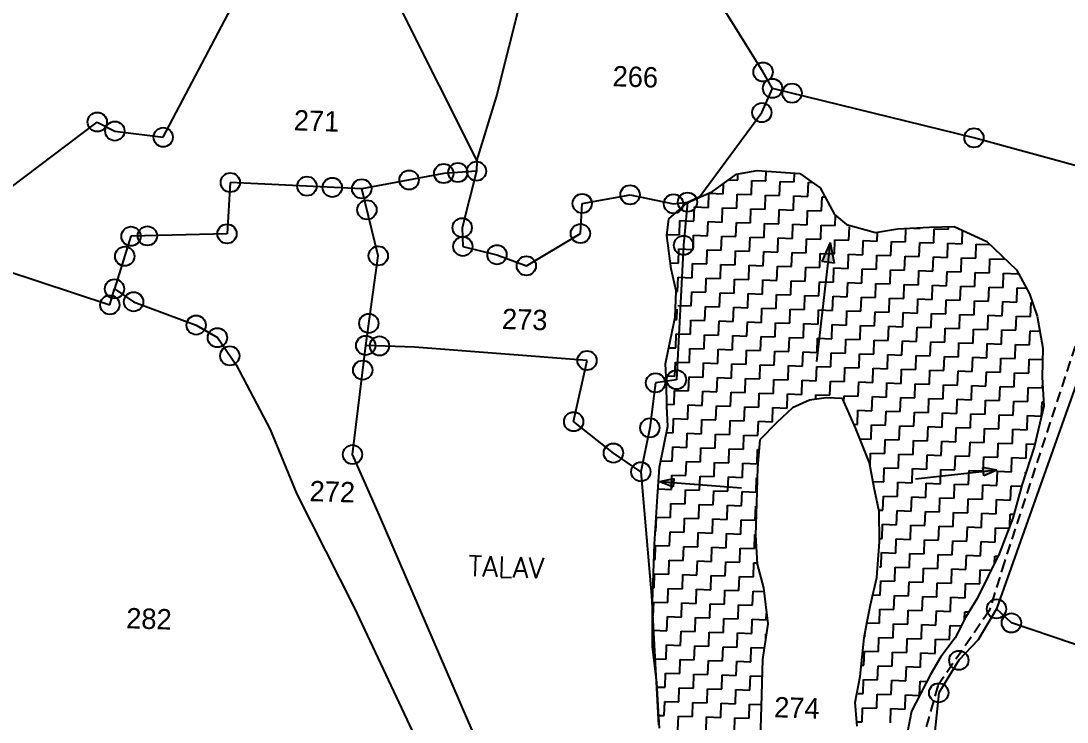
# Model space of a CAD drawing. Header units: metres. Extents: x 289133 to 292218, y 2093453 to 2100632.
# Drawn here: x 290855.1 to 291344.7, y 2095835.6 to 2096163.6 of the extents above; entities that cross this region are included whole.
import ezdxf
from ezdxf.enums import TextEntityAlignment as Align

# ---------------------------------------------------------------- set-up
doc = ezdxf.new("R2010")
doc.units = ezdxf.units.M
doc.header["$MEASUREMENT"] = 0
doc.linetypes.add('DASHED', pattern=[0.75, 0.5, -0.25])
for name, color, linetype in [('LINE_FOOTPATH', 1, 'DASHED'), ('POLY_HATCH', 12, 'Continuous'), ('POLY_PARCEL', 6, 'Continuous'), ('POLY_WATER', 4, 'Continuous'), ('TEXT_MAPIN', 7, 'Continuous'), ('TEXT_PARCEL', 7, 'Continuous')]:
    doc.layers.add(name, color=color, linetype=linetype)
doc.styles.get("Standard").update_dxf_attribs({"font": 'simplex.shx'})
doc.styles.add('TEXT_MAP', font='', dxfattribs={"height": 1.8})
doc.styles.get('TEXT_MAP').set_extended_font_data('Kruti Dev 050')

msp = doc.modelspace()

# ---------------------------------------------------------------- hatches: boundary and pattern name
h = msp.add_hatch(color=256)
h.paths.add_polyline_path([(291232.83, 2096050.68), (291235.65, 2096050.35), (291233.89, 2096059.92)])
h.paths.add_polyline_path([(291233.89, 2096059.92), (291230, 2096051), (291232.83, 2096050.68)])
h = msp.add_hatch(color=256)
h.paths.add_polyline_path([(291305.51, 2095952.82), (291305.73, 2095950.88), (291311.83, 2095953.53)])
h.paths.add_polyline_path([(291311.83, 2095953.53), (291305.29, 2095954.75), (291305.51, 2095952.82)])
h = msp.add_hatch(color=256)
h.paths.add_polyline_path([(291160.45, 2095947.61), (291160.6, 2095949.55), (291154.11, 2095948.09)])
h.paths.add_polyline_path([(291154.11, 2095948.09), (291160.31, 2095945.67), (291160.45, 2095947.61)])

# ---------------------------------------------------------------- linework, layer by layer
for points in [[(291233.89, 2096059.92), (291227.49, 2096004.24)], [(291233.89, 2096059.92), (291230, 2096051)], [(291233.89, 2096059.92), (291235.65, 2096050.35)], [(291235.65, 2096050.35), (291230, 2096051)], [(291311.83, 2095953.53), (291273.73, 2095949.25)], [(291311.83, 2095953.53), (291305.29, 2095954.75)], [(291305.73, 2095950.88), (291305.29, 2095954.75)], [(291311.83, 2095953.53), (291305.73, 2095950.88)], [(291154.11, 2095948.09), (291160.6, 2095949.55)], [(291154.11, 2095948.09), (291192.34, 2095945.19)], [(291154.11, 2095948.09), (291160.31, 2095945.67)], [(291160.6, 2095949.55), (291160.31, 2095945.67)]]:
    msp.add_lwpolyline(points)
for centre in [(291202.42, 2096139.71), (291206.87, 2096132.06), (291216, 2096129.82), (291201.87, 2096120.73), (290890.86, 2096116.32), (290899.07, 2096112.09), (290921.73, 2096109.19), (291301.13, 2096108.91), (291052.99, 2096092.21), (291059.62, 2096092.69), (291068.33, 2096093.32), (290953.13, 2096088), (290988.98, 2096086.3), (291000.85, 2096085.73), (291014.63, 2096085.08), (291036.78, 2096089.2), (291140.18, 2096082.27), (291017.06, 2096075.24), (291117.8, 2096078.21), (291160.51, 2096078.06), (291167.09, 2096078.84), (291061.62, 2096066.87), (290906.65, 2096062.86), (290914.31, 2096063.05), (290951.58, 2096064.02), (291116.96, 2096064.14), (291061.94, 2096058.12), (291165.26, 2096058.64), (290903.71, 2096053.5), (291022.37, 2096053.72), (291077.91, 2096054.24), (291091.65, 2096049.04), (290898.92, 2096038.27), (290907.87, 2096032.23), (290896.75, 2096030.8), (290937.13, 2096021.32), (291017.93, 2096022.12), (290947.07, 2096015.44), (291016.48, 2096011.8), (291022.93, 2096011.59), (290952.88, 2096006.95), (291120.05, 2096004.75), (291015.09, 2096000.26), (291152.11, 2095994.31), (291161.89, 2095995.79), (291113.79, 2095976.15), (291149.46, 2095973.24), (291010.31, 2095960.76), (291132.4, 2095961.46), (291145.24, 2095952.72), (291311.68, 2095888.58), (291318.63, 2095882.01), (291294.04, 2095864.51), (291284.62, 2095849.32)]:
    msp.add_circle(centre, 4.51)
at = {"layer": 'LINE_FOOTPATH', "ltscale": 10}
for p, q in [((291367.16, 2096068.52), (291315.39, 2095910.5)), ((291315.39, 2095910.5), (291308.28, 2095887.69)), ((291308.28, 2095887.69), (291284.14, 2095852.62)), ((291284.14, 2095852.62), (291275.48, 2095821.54))]:
    msp.add_line(p, q, dxfattribs=at)
at = {"layer": 'POLY_HATCH'}
for p, q in [((291178.73, 2096083.89), (291189.97, 2096091.93)), ((291189.97, 2096091.93), (291199.71, 2096093.56)), ((291199.71, 2096093.56), (291219.69, 2096092.29)), ((291219.69, 2096092.29), (291229.17, 2096085.53)), ((291229.17, 2096085.53), (291235.88, 2096073.05)), ((291166.93, 2096078.45), (291178.73, 2096083.89)), ((291158.3, 2096070.97), (291166.93, 2096078.45)), ((291157.41, 2096063.25), (291158.3, 2096070.97)), ((291235.88, 2096073.05), (291241.55, 2096068.35)), ((291241.55, 2096068.35), (291255, 2096064.7)), ((291255, 2096064.7), (291265.39, 2096066.31)), ((291265.39, 2096066.31), (291280.27, 2096067.13)), ((291280.27, 2096067.13), (291291.91, 2096067.41)), ((291291.91, 2096067.41), (291307.19, 2096060.47)), ((291159.5, 2096047.68), (291157.41, 2096063.25)), ((291307.19, 2096060.47), (291320.99, 2096047.12)), ((291161.76, 2096037.28), (291159.5, 2096047.68)), ((291320.99, 2096047.12), (291327.1, 2096035.95)), ((291161.37, 2096025.02), (291161.76, 2096037.28)), ((291327.1, 2096035.95), (291330.64, 2096025.51)), ((291158.35, 2096010.91), (291161.37, 2096025.02)), ((291330.64, 2096025.51), (291333.4, 2096010.57)), ((291156.81, 2096003.21), (291158.35, 2096010.91)), ((291333.4, 2096010.57), (291332.98, 2095997.02)), ((291157.17, 2095994.16), (291156.81, 2096003.21)), ((291332.98, 2095997.02), (291333.84, 2095983.43)), ((291157.47, 2095983.17), (291157.17, 2095994.16)), ((291231.89, 2095987.28), (291224.11, 2095986.24)), ((291239.64, 2095987.04), (291231.89, 2095987.28)), ((291245.66, 2095973.29), (291239.64, 2095987.04)), ((291157.83, 2095974.11), (291157.47, 2095983.17)), ((291216.24, 2095982.61), (291208.92, 2095975.74)), ((291224.11, 2095986.24), (291216.24, 2095982.61)), ((291333.84, 2095983.43), (291329.36, 2095964.2)), ((291154, 2095954.86), (291157.83, 2095974.11)), ((291208.92, 2095975.74), (291200.91, 2095967.59)), ((291252.26, 2095956.94), (291245.66, 2095973.29)), ((291200.91, 2095967.59), (291199.86, 2095954.71)), ((291329.36, 2095964.2), (291323.65, 2095946.94)), ((291152.85, 2095938.75), (291154, 2095954.86)), ((291199.86, 2095954.71), (291199.33, 2095937.94)), ((291254.47, 2095945.24), (291252.26, 2095956.94)), ((291256.71, 2095934.19), (291254.47, 2095945.24)), ((291323.65, 2095946.94), (291319.27, 2095930.93)), ((291151.57, 2095918.77), (291152.85, 2095938.75)), ((291199.33, 2095937.94), (291198.87, 2095923.1)), ((291256.91, 2095919.98), (291256.71, 2095934.19)), ((291319.27, 2095930.93), (291312.93, 2095914.34)), ((291198.87, 2095923.1), (291199.73, 2095909.51)), ((291150.72, 2095891.68), (291151.57, 2095918.77)), ((291255.73, 2095903.23), (291256.91, 2095919.98)), ((291312.93, 2095914.34), (291302.58, 2095893.36)), ((291199.73, 2095909.51), (291202.61, 2095898.44)), ((291202.61, 2095898.44), (291204.67, 2095881.58)), ((291252.75, 2095890.4), (291255.73, 2095903.23)), ((291150.71, 2095871.01), (291150.72, 2095891.68)), ((291251.21, 2095882.7), (291252.75, 2095890.4)), ((291302.58, 2095893.36), (291297.14, 2095884.49)), ((291297.14, 2095884.49), (291292.31, 2095874.95)), ((291204.67, 2095881.58), (291202.2, 2095864.87)), ((291249.68, 2095875), (291251.21, 2095882.7)), ((291247.82, 2095856.98), (291249.68, 2095875)), ((291292.31, 2095874.95), (291285.58, 2095866.12)), ((291152.77, 2095854.16), (291150.71, 2095871.01)), ((291202.2, 2095864.87), (291201.51, 2095842.94)), ((291285.58, 2095866.12), (291280.79, 2095857.88)), ((291245.5, 2095844.78), (291247.82, 2095856.98)), ((291280.79, 2095857.88), (291271.86, 2095840.72)), ((291154.03, 2095832.81), (291152.77, 2095854.16)), ((291246.44, 2095833.77), (291245.5, 2095844.78)), ((291201.51, 2095842.94), (291201.02, 2095827.45)), ((291271.86, 2095840.72), (291268.77, 2095824.67))]:
    msp.add_line(p, q, dxfattribs=at)
at = {"layer": 'POLY_HATCH', "linetype": 'Continuous'}
for p, q in [((291190.56, 2096089.18), (291190.65, 2096092.04)), ((291203.79, 2096088.76), (291203.93, 2096093.29)), ((291217.02, 2096088.35), (291217.15, 2096092.45)), ((291183.73, 2096082.77), (291183.88, 2096087.58)), ((291186.31, 2096089.31), (291190.56, 2096089.18)), ((291196.96, 2096082.36), (291197.17, 2096088.97)), ((291197.17, 2096088.97), (291203.79, 2096088.76)), ((291210.19, 2096081.94), (291210.4, 2096088.56)), ((291210.4, 2096088.56), (291217.02, 2096088.35)), ((291223.42, 2096081.53), (291223.63, 2096088.14)), ((291223.63, 2096088.14), (291225.6, 2096088.08)), ((291176.91, 2096076.37), (291177.12, 2096082.98)), ((291177.12, 2096082.98), (291183.73, 2096082.77)), ((291190.14, 2096075.95), (291190.35, 2096082.57)), ((291190.35, 2096082.57), (291196.96, 2096082.36)), ((291203.37, 2096075.53), (291203.58, 2096082.15)), ((291203.58, 2096082.15), (291210.19, 2096081.94)), ((291216.6, 2096075.12), (291216.81, 2096081.73)), ((291216.81, 2096081.73), (291223.42, 2096081.53)), ((291229.83, 2096074.7), (291230.04, 2096081.32)), ((291230.04, 2096081.32), (291231.46, 2096081.27)), ((291170.09, 2096069.96), (291170.29, 2096076.58)), ((291170.29, 2096076.58), (291176.91, 2096076.37)), ((291183.32, 2096069.54), (291183.52, 2096076.16)), ((291183.52, 2096076.16), (291190.14, 2096075.95)), ((291196.55, 2096069.13), (291196.76, 2096075.74)), ((291196.76, 2096075.74), (291203.37, 2096075.53)), ((291209.78, 2096068.71), (291209.99, 2096075.33)), ((291209.99, 2096075.33), (291216.6, 2096075.12)), ((291223.01, 2096068.29), (291223.22, 2096074.91)), ((291223.22, 2096074.91), (291229.83, 2096074.7)), ((291163.26, 2096063.55), (291163.47, 2096070.17)), ((291163.47, 2096070.17), (291170.09, 2096069.96)), ((291236.24, 2096067.88), (291236.39, 2096072.63)), ((291176.49, 2096063.14), (291176.7, 2096069.75)), ((291176.7, 2096069.75), (291183.32, 2096069.54)), ((291189.72, 2096062.72), (291189.93, 2096069.34)), ((291189.93, 2096069.34), (291196.55, 2096069.13)), ((291202.95, 2096062.3), (291203.16, 2096068.92)), ((291203.16, 2096068.92), (291209.78, 2096068.71)), ((291216.18, 2096061.89), (291216.39, 2096068.5)), ((291216.39, 2096068.5), (291223.01, 2096068.29)), ((291229.41, 2096061.47), (291229.62, 2096068.09)), ((291229.62, 2096068.09), (291236.24, 2096067.88)), ((291242.64, 2096061.06), (291242.84, 2096067.28)), ((291269.11, 2096060.22), (291269.3, 2096066.52)), ((291272.92, 2096066.72), (291275.93, 2096066.63)), ((291275.93, 2096066.63), (291275.94, 2096066.89)), ((291282.34, 2096059.81), (291282.54, 2096066.42)), ((291282.54, 2096066.42), (291289.16, 2096066.21)), ((291289.16, 2096066.21), (291289.19, 2096067.35)), ((291295.57, 2096059.39), (291295.76, 2096065.66)), ((291157.46, 2096063.74), (291163.26, 2096063.55)), ((291169.67, 2096056.73), (291169.88, 2096063.34)), ((291169.88, 2096063.34), (291176.49, 2096063.14)), ((291182.9, 2096056.31), (291183.11, 2096062.93)), ((291183.11, 2096062.93), (291189.72, 2096062.72)), ((291196.13, 2096055.9), (291196.34, 2096062.51)), ((291196.34, 2096062.51), (291202.95, 2096062.3)), ((291209.36, 2096055.48), (291209.57, 2096062.1)), ((291209.57, 2096062.1), (291216.18, 2096061.89)), ((291222.59, 2096055.06), (291222.8, 2096061.68)), ((291222.8, 2096061.68), (291229.41, 2096061.47)), ((291235.82, 2096054.65), (291236.03, 2096061.26)), ((291236.03, 2096061.26), (291242.64, 2096061.06)), ((291249.05, 2096054.23), (291249.26, 2096060.85)), ((291249.26, 2096060.85), (291255.88, 2096060.64)), ((291255.88, 2096060.64), (291256.01, 2096064.85)), ((291262.28, 2096053.82), (291262.49, 2096060.43)), ((291262.49, 2096060.43), (291269.11, 2096060.22)), ((291275.51, 2096053.4), (291275.72, 2096060.01)), ((291275.72, 2096060.01), (291282.34, 2096059.81)), ((291162.85, 2096050.32), (291163.05, 2096056.94)), ((291163.05, 2096056.94), (291169.67, 2096056.73)), ((291176.08, 2096049.91), (291176.29, 2096056.52)), ((291176.29, 2096056.52), (291182.9, 2096056.31)), ((291189.31, 2096049.49), (291189.52, 2096056.11)), ((291189.52, 2096056.11), (291196.13, 2096055.9)), ((291202.54, 2096049.07), (291202.75, 2096055.69)), ((291202.75, 2096055.69), (291209.36, 2096055.48)), ((291215.77, 2096048.66), (291215.98, 2096055.27)), ((291215.98, 2096055.27), (291222.59, 2096055.06)), ((291288.74, 2096052.98), (291288.95, 2096059.6)), ((291288.95, 2096059.6), (291295.57, 2096059.39)), ((291301.97, 2096052.57), (291302.18, 2096059.18)), ((291302.18, 2096059.18), (291308.74, 2096058.98)), ((291159.13, 2096050.44), (291162.85, 2096050.32)), ((291229, 2096048.24), (291229.21, 2096054.86)), ((291229.21, 2096054.86), (291235.82, 2096054.65)), ((291242.23, 2096047.83), (291242.44, 2096054.44)), ((291242.44, 2096054.44), (291249.05, 2096054.23)), ((291255.46, 2096047.41), (291255.67, 2096054.02)), ((291255.67, 2096054.02), (291262.28, 2096053.82)), ((291268.69, 2096046.99), (291268.9, 2096053.61)), ((291268.9, 2096053.61), (291275.51, 2096053.4)), ((291281.92, 2096046.58), (291282.13, 2096053.19)), ((291282.13, 2096053.19), (291288.74, 2096052.98)), ((291295.15, 2096046.16), (291295.36, 2096052.78)), ((291295.36, 2096052.78), (291301.97, 2096052.57)), ((291308.38, 2096045.74), (291308.59, 2096052.36)), ((291308.59, 2096052.36), (291315.2, 2096052.15)), ((291315.2, 2096052.15), (291315.22, 2096052.7)), ((291169.25, 2096043.5), (291169.46, 2096050.11)), ((291169.46, 2096050.11), (291176.08, 2096049.91)), ((291182.48, 2096043.08), (291182.69, 2096049.7)), ((291182.69, 2096049.7), (291189.31, 2096049.49)), ((291195.71, 2096042.67), (291195.92, 2096049.28)), ((291195.92, 2096049.28), (291202.54, 2096049.07)), ((291208.94, 2096042.25), (291209.15, 2096048.87)), ((291209.15, 2096048.87), (291215.77, 2096048.66)), ((291222.17, 2096041.83), (291222.38, 2096048.45)), ((291222.38, 2096048.45), (291229, 2096048.24)), ((291235.41, 2096041.42), (291235.61, 2096048.03)), ((291235.61, 2096048.03), (291242.23, 2096047.83)), ((291248.64, 2096041), (291248.84, 2096047.62)), ((291248.84, 2096047.62), (291255.46, 2096047.41)), ((291261.87, 2096040.59), (291262.07, 2096047.2)), ((291262.07, 2096047.2), (291268.69, 2096046.99)), ((291275.1, 2096040.17), (291275.3, 2096046.78)), ((291275.3, 2096046.78), (291281.92, 2096046.58)), ((291288.33, 2096039.75), (291288.53, 2096046.37)), ((291288.53, 2096046.37), (291295.15, 2096046.16)), ((291301.56, 2096039.34), (291301.76, 2096045.95)), ((291301.76, 2096045.95), (291308.38, 2096045.74)), ((291314.79, 2096038.92), (291315, 2096045.54)), ((291315, 2096045.54), (291321.61, 2096045.33)), ((291321.61, 2096045.33), (291321.63, 2096045.95)), ((291162.43, 2096037.09), (291162.64, 2096043.71)), ((291162.64, 2096043.71), (291169.25, 2096043.5)), ((291175.66, 2096036.68), (291175.87, 2096043.29)), ((291175.87, 2096043.29), (291182.48, 2096043.08)), ((291188.89, 2096036.26), (291189.1, 2096042.87)), ((291189.1, 2096042.87), (291195.71, 2096042.67)), ((291202.12, 2096035.84), (291202.33, 2096042.46)), ((291202.33, 2096042.46), (291208.94, 2096042.25)), ((291215.35, 2096035.43), (291215.56, 2096042.04)), ((291215.56, 2096042.04), (291222.17, 2096041.83)), ((291228.58, 2096035.01), (291228.79, 2096041.63)), ((291228.79, 2096041.63), (291235.41, 2096041.42)), ((291241.81, 2096034.59), (291242.02, 2096041.21)), ((291242.02, 2096041.21), (291248.64, 2096041)), ((291255.04, 2096034.18), (291255.25, 2096040.79)), ((291255.25, 2096040.79), (291261.87, 2096040.59)), ((291161.8, 2096037.11), (291162.43, 2096037.09)), ((291168.84, 2096030.27), (291169.05, 2096036.88)), ((291169.05, 2096036.88), (291175.66, 2096036.68)), ((291182.07, 2096029.85), (291182.28, 2096036.47)), ((291182.28, 2096036.47), (291188.89, 2096036.26)), ((291195.3, 2096029.44), (291195.51, 2096036.05)), ((291195.51, 2096036.05), (291202.12, 2096035.84)), ((291208.53, 2096029.02), (291208.74, 2096035.64)), ((291208.74, 2096035.64), (291215.35, 2096035.43)), ((291268.27, 2096033.76), (291268.48, 2096040.38)), ((291268.48, 2096040.38), (291275.1, 2096040.17)), ((291281.5, 2096033.35), (291281.71, 2096039.96)), ((291281.71, 2096039.96), (291288.33, 2096039.75)), ((291294.73, 2096032.93), (291294.94, 2096039.54)), ((291294.94, 2096039.54), (291301.56, 2096039.34)), ((291307.96, 2096032.51), (291308.17, 2096039.13)), ((291308.17, 2096039.13), (291314.79, 2096038.92)), ((291321.19, 2096032.1), (291321.4, 2096038.71)), ((291321.4, 2096038.71), (291325.66, 2096038.58)), ((291221.76, 2096028.6), (291221.97, 2096035.22)), ((291221.97, 2096035.22), (291228.58, 2096035.01)), ((291234.99, 2096028.19), (291235.2, 2096034.8)), ((291235.2, 2096034.8), (291241.81, 2096034.59)), ((291248.22, 2096027.77), (291248.43, 2096034.39)), ((291248.43, 2096034.39), (291255.04, 2096034.18)), ((291261.45, 2096027.36), (291261.66, 2096033.97)), ((291261.66, 2096033.97), (291268.27, 2096033.76)), ((291274.68, 2096026.94), (291274.89, 2096033.55)), ((291274.89, 2096033.55), (291281.5, 2096033.35)), ((291287.91, 2096026.52), (291288.12, 2096033.14)), ((291288.12, 2096033.14), (291294.73, 2096032.93)), ((291301.14, 2096026.11), (291301.35, 2096032.72)), ((291301.35, 2096032.72), (291307.96, 2096032.51)), ((291314.37, 2096025.69), (291314.58, 2096032.31)), ((291314.58, 2096032.31), (291321.19, 2096032.1)), ((291327.6, 2096025.27), (291327.81, 2096031.89)), ((291327.81, 2096031.89), (291328.48, 2096031.87)), ((291162.01, 2096023.86), (291162.17, 2096028.72)), ((291162.54, 2096030.47), (291168.84, 2096030.27)), ((291175.24, 2096023.45), (291175.45, 2096030.06)), ((291175.45, 2096030.06), (291182.07, 2096029.85)), ((291188.47, 2096023.03), (291188.68, 2096029.64)), ((291188.68, 2096029.64), (291195.3, 2096029.44)), ((291201.71, 2096022.61), (291201.91, 2096029.23)), ((291201.91, 2096029.23), (291208.53, 2096029.02)), ((291214.94, 2096022.2), (291215.14, 2096028.81)), ((291215.14, 2096028.81), (291221.76, 2096028.6)), ((291228.17, 2096021.78), (291228.37, 2096028.4)), ((291228.37, 2096028.4), (291234.99, 2096028.19)), ((291241.4, 2096021.36), (291241.6, 2096027.98)), ((291241.6, 2096027.98), (291248.22, 2096027.77)), ((291254.63, 2096020.95), (291254.83, 2096027.56)), ((291254.83, 2096027.56), (291261.45, 2096027.36)), ((291267.86, 2096020.53), (291268.06, 2096027.15)), ((291268.06, 2096027.15), (291274.68, 2096026.94)), ((291281.09, 2096020.12), (291281.3, 2096026.73)), ((291281.3, 2096026.73), (291287.91, 2096026.52)), ((291294.32, 2096019.7), (291294.53, 2096026.31)), ((291294.53, 2096026.31), (291301.14, 2096026.11)), ((291307.55, 2096019.28), (291307.76, 2096025.9)), ((291307.76, 2096025.9), (291314.37, 2096025.69)), ((291161.13, 2096023.89), (291162.01, 2096023.86)), ((291168.42, 2096017.04), (291168.63, 2096023.65)), ((291168.63, 2096023.65), (291175.24, 2096023.45)), ((291181.65, 2096016.62), (291181.86, 2096023.24)), ((291181.86, 2096023.24), (291188.47, 2096023.03)), ((291194.88, 2096016.21), (291195.09, 2096022.82)), ((291195.09, 2096022.82), (291201.71, 2096022.61)), ((291208.11, 2096015.79), (291208.32, 2096022.41)), ((291208.32, 2096022.41), (291214.94, 2096022.2)), ((291221.34, 2096015.37), (291221.55, 2096021.99)), ((291221.55, 2096021.99), (291228.17, 2096021.78)), ((291234.57, 2096014.96), (291234.78, 2096021.57)), ((291234.78, 2096021.57), (291241.4, 2096021.36)), ((291247.8, 2096014.54), (291248.01, 2096021.16)), ((291248.01, 2096021.16), (291254.63, 2096020.95)), ((291320.78, 2096018.87), (291320.99, 2096025.48)), ((291320.99, 2096025.48), (291327.6, 2096025.27)), ((291161.6, 2096010.63), (291161.81, 2096017.25)), ((291161.81, 2096017.25), (291168.42, 2096017.04)), ((291174.83, 2096010.22), (291175.04, 2096016.83)), ((291175.04, 2096016.83), (291181.65, 2096016.62)), ((291188.06, 2096009.8), (291188.27, 2096016.41)), ((291188.27, 2096016.41), (291194.88, 2096016.21)), ((291201.29, 2096009.38), (291201.5, 2096016)), ((291201.5, 2096016), (291208.11, 2096015.79)), ((291261.03, 2096014.12), (291261.24, 2096020.74)), ((291261.24, 2096020.74), (291267.86, 2096020.53)), ((291274.26, 2096013.71), (291274.47, 2096020.32)), ((291274.47, 2096020.32), (291281.09, 2096020.12)), ((291287.49, 2096013.29), (291287.7, 2096019.91)), ((291287.7, 2096019.91), (291294.32, 2096019.7)), ((291300.72, 2096012.88), (291300.93, 2096019.49)), ((291300.93, 2096019.49), (291307.55, 2096019.28)), ((291313.95, 2096012.46), (291314.16, 2096019.08)), ((291314.16, 2096019.08), (291320.78, 2096018.87)), ((291327.18, 2096012.04), (291327.39, 2096018.66)), ((291327.39, 2096018.66), (291331.93, 2096018.52)), ((291214.52, 2096008.97), (291214.73, 2096015.58)), ((291214.73, 2096015.58), (291221.34, 2096015.37)), ((291227.75, 2096008.55), (291227.96, 2096015.17)), ((291227.96, 2096015.17), (291234.57, 2096014.96)), ((291240.98, 2096008.13), (291241.19, 2096014.75)), ((291241.19, 2096014.75), (291247.8, 2096014.54)), ((291254.21, 2096007.72), (291254.42, 2096014.33)), ((291254.42, 2096014.33), (291261.03, 2096014.12)), ((291267.44, 2096007.3), (291267.65, 2096013.92)), ((291267.65, 2096013.92), (291274.26, 2096013.71)), ((291280.67, 2096006.89), (291280.88, 2096013.5)), ((291280.88, 2096013.5), (291287.49, 2096013.29)), ((291293.9, 2096006.47), (291294.11, 2096013.08)), ((291294.11, 2096013.08), (291300.72, 2096012.88)), ((291307.13, 2096006.05), (291307.34, 2096012.67)), ((291307.34, 2096012.67), (291313.95, 2096012.46)), ((291320.36, 2096005.64), (291320.57, 2096012.25)), ((291320.57, 2096012.25), (291327.18, 2096012.04)), ((291158.31, 2096010.74), (291161.6, 2096010.63)), ((291168, 2096003.81), (291168.21, 2096010.42)), ((291168.21, 2096010.42), (291174.83, 2096010.22)), ((291181.24, 2096003.39), (291181.44, 2096010.01)), ((291181.44, 2096010.01), (291188.06, 2096009.8)), ((291194.47, 2096002.98), (291194.67, 2096009.59)), ((291194.67, 2096009.59), (291201.29, 2096009.38)), ((291207.7, 2096002.56), (291207.9, 2096009.17)), ((291207.9, 2096009.17), (291214.52, 2096008.97)), ((291220.93, 2096002.14), (291221.13, 2096008.76)), ((291221.13, 2096008.76), (291227.75, 2096008.55)), ((291234.16, 2096001.73), (291234.36, 2096008.34)), ((291234.36, 2096008.34), (291240.98, 2096008.13)), ((291247.39, 2096001.31), (291247.59, 2096007.93)), ((291247.59, 2096007.93), (291254.21, 2096007.72)), ((291260.62, 2096000.89), (291260.83, 2096007.51)), ((291260.83, 2096007.51), (291267.44, 2096007.3)), ((291273.85, 2096000.48), (291274.06, 2096007.09)), ((291274.06, 2096007.09), (291280.67, 2096006.89)), ((291287.08, 2096000.06), (291287.29, 2096006.68)), ((291287.29, 2096006.68), (291293.9, 2096006.47)), ((291300.31, 2095999.65), (291300.52, 2096006.26)), ((291300.52, 2096006.26), (291307.13, 2096006.05)), ((291161.18, 2095997.4), (291161.39, 2096004.02)), ((291161.39, 2096004.02), (291168, 2096003.81)), ((291174.41, 2095996.99), (291174.62, 2096003.6)), ((291174.62, 2096003.6), (291181.24, 2096003.39)), ((291187.64, 2095996.57), (291187.85, 2096003.18)), ((291187.85, 2096003.18), (291194.47, 2096002.98)), ((291200.87, 2095996.15), (291201.08, 2096002.77)), ((291201.08, 2096002.77), (291207.7, 2096002.56)), ((291214.1, 2095995.74), (291214.31, 2096002.35)), ((291214.31, 2096002.35), (291220.93, 2096002.14)), ((291227.33, 2095995.32), (291227.54, 2096001.94)), ((291227.54, 2096001.94), (291234.16, 2096001.73)), ((291240.56, 2095994.9), (291240.77, 2096001.52)), ((291240.77, 2096001.52), (291247.39, 2096001.31)), ((291313.54, 2095999.23), (291313.75, 2096005.84)), ((291313.75, 2096005.84), (291320.36, 2096005.64)), ((291326.77, 2095998.81), (291326.98, 2096005.43)), ((291326.98, 2096005.43), (291333.24, 2096005.23)), ((291157.08, 2095997.53), (291161.18, 2095997.4)), ((291167.59, 2095990.58), (291167.8, 2095997.19)), ((291167.8, 2095997.19), (291174.41, 2095996.99)), ((291180.82, 2095990.16), (291181.03, 2095996.78)), ((291181.03, 2095996.78), (291187.64, 2095996.57)), ((291194.05, 2095989.75), (291194.26, 2095996.36)), ((291194.26, 2095996.36), (291200.87, 2095996.15)), ((291253.79, 2095994.49), (291254, 2096001.1)), ((291254, 2096001.1), (291260.62, 2096000.89)), ((291267.02, 2095994.07), (291267.23, 2096000.69)), ((291267.23, 2096000.69), (291273.85, 2096000.48)), ((291280.25, 2095993.66), (291280.46, 2096000.27)), ((291280.46, 2096000.27), (291287.08, 2096000.06)), ((291293.48, 2095993.24), (291293.69, 2095999.85)), ((291293.69, 2095999.85), (291300.31, 2095999.65)), ((291306.72, 2095992.82), (291306.92, 2095999.44)), ((291306.92, 2095999.44), (291313.54, 2095999.23)), ((291319.95, 2095992.41), (291320.15, 2095999.02)), ((291320.15, 2095999.02), (291326.77, 2095998.81)), ((291207.28, 2095989.33), (291207.49, 2095995.94)), ((291207.49, 2095995.94), (291214.1, 2095995.74)), ((291220.51, 2095988.91), (291220.72, 2095995.53)), ((291220.72, 2095995.53), (291227.33, 2095995.32)), ((291233.74, 2095988.5), (291233.95, 2095995.11)), ((291233.95, 2095995.11), (291240.56, 2095994.9)), ((291246.97, 2095988.08), (291247.18, 2095994.7)), ((291247.18, 2095994.7), (291253.79, 2095994.49)), ((291260.2, 2095987.66), (291260.41, 2095994.28)), ((291260.41, 2095994.28), (291267.02, 2095994.07)), ((291273.43, 2095987.25), (291273.64, 2095993.86)), ((291273.64, 2095993.86), (291280.25, 2095993.66)), ((291286.66, 2095986.83), (291286.87, 2095993.45)), ((291286.87, 2095993.45), (291293.48, 2095993.24)), ((291299.89, 2095986.42), (291300.1, 2095993.03)), ((291300.1, 2095993.03), (291306.72, 2095992.82)), ((291313.12, 2095986), (291313.33, 2095992.61)), ((291313.33, 2095992.61), (291319.95, 2095992.41)), ((291326.35, 2095985.58), (291326.56, 2095992.2)), ((291326.56, 2095992.2), (291333.18, 2095991.99)), ((291333.18, 2095991.99), (291333.22, 2095993.26)), ((291160.77, 2095984.17), (291160.97, 2095990.79)), ((291160.97, 2095990.79), (291167.59, 2095990.58)), ((291174, 2095983.75), (291174.2, 2095990.37)), ((291174.2, 2095990.37), (291180.82, 2095990.16)), ((291187.23, 2095983.34), (291187.43, 2095989.95)), ((291187.43, 2095989.95), (291194.05, 2095989.75)), ((291200.46, 2095982.92), (291200.66, 2095989.54)), ((291200.66, 2095989.54), (291207.28, 2095989.33)), ((291213.69, 2095982.51), (291213.89, 2095989.12)), ((291213.89, 2095989.12), (291220.51, 2095988.91)), ((291227.06, 2095986.63), (291227.13, 2095988.7)), ((291227.13, 2095988.7), (291233.74, 2095988.5)), ((291240.27, 2095985.6), (291240.36, 2095988.29)), ((291240.36, 2095988.29), (291246.97, 2095988.08)), ((291253.38, 2095981.26), (291253.59, 2095987.87)), ((291253.59, 2095987.87), (291260.2, 2095987.66)), ((291266.61, 2095980.84), (291266.82, 2095987.46)), ((291266.82, 2095987.46), (291273.43, 2095987.25)), ((291279.84, 2095980.42), (291280.05, 2095987.04)), ((291280.05, 2095987.04), (291286.66, 2095986.83)), ((291293.07, 2095980.01), (291293.28, 2095986.62)), ((291293.28, 2095986.62), (291299.89, 2095986.42)), ((291157.44, 2095984.28), (291160.77, 2095984.17)), ((291167.17, 2095977.35), (291167.38, 2095983.96)), ((291167.38, 2095983.96), (291174, 2095983.75)), ((291180.4, 2095976.93), (291180.61, 2095983.55)), ((291180.61, 2095983.55), (291187.23, 2095983.34)), ((291193.63, 2095976.52), (291193.84, 2095983.13)), ((291193.84, 2095983.13), (291200.46, 2095982.92)), ((291206.86, 2095976.1), (291207.07, 2095982.71)), ((291207.07, 2095982.71), (291213.69, 2095982.51)), ((291306.3, 2095979.59), (291306.51, 2095986.21)), ((291306.51, 2095986.21), (291313.12, 2095986)), ((291319.53, 2095979.18), (291319.74, 2095985.79)), ((291319.74, 2095985.79), (291326.35, 2095985.58)), ((291332.76, 2095978.79), (291332.97, 2095985.37)), ((291332.97, 2095985.37), (291333.72, 2095985.35)), ((291160.35, 2095970.94), (291160.56, 2095977.56)), ((291160.56, 2095977.56), (291167.17, 2095977.35)), ((291173.58, 2095970.52), (291173.79, 2095977.14)), ((291173.79, 2095977.14), (291180.4, 2095976.93)), ((291246.55, 2095974.85), (291246.76, 2095981.47)), ((291246.76, 2095981.47), (291253.38, 2095981.26)), ((291259.78, 2095974.43), (291259.99, 2095981.05)), ((291259.99, 2095981.05), (291266.61, 2095980.84)), ((291273.01, 2095974.02), (291273.22, 2095980.63)), ((291273.22, 2095980.63), (291279.84, 2095980.42)), ((291286.25, 2095973.6), (291286.45, 2095980.22)), ((291286.45, 2095980.22), (291293.07, 2095980.01)), ((291299.48, 2095973.19), (291299.68, 2095979.8)), ((291299.68, 2095979.8), (291306.3, 2095979.59)), ((291312.71, 2095972.77), (291312.91, 2095979.38)), ((291312.91, 2095979.38), (291319.53, 2095979.18)), ((291325.94, 2095972.35), (291326.14, 2095978.97)), ((291326.14, 2095978.97), (291332.75, 2095978.76)), ((291186.81, 2095970.11), (291187.02, 2095976.72)), ((291187.02, 2095976.72), (291193.63, 2095976.52)), ((291200.04, 2095969.69), (291200.25, 2095976.31)), ((291200.25, 2095976.31), (291206.86, 2095976.1)), ((291244.96, 2095974.9), (291246.55, 2095974.85)), ((291252.96, 2095968.03), (291253.17, 2095974.64)), ((291253.17, 2095974.64), (291259.78, 2095974.43)), ((291266.19, 2095967.61), (291266.4, 2095974.23)), ((291266.4, 2095974.23), (291273.01, 2095974.02)), ((291279.42, 2095967.19), (291279.63, 2095973.81)), ((291279.63, 2095973.81), (291286.25, 2095973.6)), ((291292.65, 2095966.78), (291292.86, 2095973.39)), ((291292.86, 2095973.39), (291299.48, 2095973.19)), ((291305.88, 2095966.36), (291306.09, 2095972.98)), ((291306.09, 2095972.98), (291312.71, 2095972.77)), ((291319.11, 2095965.95), (291319.32, 2095972.56)), ((291319.32, 2095972.56), (291325.94, 2095972.35)), ((291157.22, 2095971.04), (291160.35, 2095970.94)), ((291166.76, 2095964.12), (291166.96, 2095970.73)), ((291166.96, 2095970.73), (291173.58, 2095970.52)), ((291179.99, 2095963.7), (291180.19, 2095970.32)), ((291180.19, 2095970.32), (291186.81, 2095970.11)), ((291193.22, 2095963.29), (291193.42, 2095969.9)), ((291193.42, 2095969.9), (291200.04, 2095969.69)), ((291247.9, 2095968.19), (291252.96, 2095968.03)), ((291259.37, 2095961.2), (291259.58, 2095967.82)), ((291259.58, 2095967.82), (291266.19, 2095967.61)), ((291272.6, 2095960.79), (291272.81, 2095967.4)), ((291272.81, 2095967.4), (291279.42, 2095967.19)), ((291285.83, 2095960.37), (291286.04, 2095966.99)), ((291286.04, 2095966.99), (291292.65, 2095966.78)), ((291159.93, 2095957.71), (291160.14, 2095964.33)), ((291160.14, 2095964.33), (291166.76, 2095964.12)), ((291173.16, 2095957.29), (291173.37, 2095963.91)), ((291173.37, 2095963.91), (291179.99, 2095963.7)), ((291186.39, 2095956.88), (291186.6, 2095963.49)), ((291186.6, 2095963.49), (291193.22, 2095963.29)), ((291199.62, 2095956.46), (291199.83, 2095963.08)), ((291199.83, 2095963.08), (291200.12, 2095963.07)), ((291299.06, 2095959.95), (291299.27, 2095966.57)), ((291299.27, 2095966.57), (291305.88, 2095966.36)), ((291312.29, 2095959.54), (291312.5, 2095966.15)), ((291312.5, 2095966.15), (291319.11, 2095965.95)), ((291325.52, 2095959.12), (291325.73, 2095965.74)), ((291325.73, 2095965.74), (291329.69, 2095965.61)), ((291154.6, 2095957.88), (291159.93, 2095957.71)), ((291166.34, 2095950.89), (291166.55, 2095957.5)), ((291166.55, 2095957.5), (291173.16, 2095957.29)), ((291252.56, 2095955.33), (291252.75, 2095961.41)), ((291252.75, 2095961.41), (291259.37, 2095961.2)), ((291265.78, 2095954.38), (291265.98, 2095961)), ((291265.98, 2095961), (291272.6, 2095960.79)), ((291279.01, 2095953.96), (291279.21, 2095960.58)), ((291279.21, 2095960.58), (291285.83, 2095960.37)), ((291292.24, 2095953.55), (291292.44, 2095960.16)), ((291292.44, 2095960.16), (291299.06, 2095959.95)), ((291305.47, 2095953.13), (291305.67, 2095959.75)), ((291305.67, 2095959.75), (291312.29, 2095959.54)), ((291318.7, 2095952.72), (291318.9, 2095959.33)), ((291318.9, 2095959.33), (291325.52, 2095959.12)), ((291179.57, 2095950.47), (291179.78, 2095957.09)), ((291179.78, 2095957.09), (291186.39, 2095956.88)), ((291192.8, 2095950.05), (291193.01, 2095956.67)), ((291193.01, 2095956.67), (291199.62, 2095956.46)), ((291258.95, 2095947.97), (291259.16, 2095954.59)), ((291259.16, 2095954.59), (291265.78, 2095954.38)), ((291272.18, 2095947.56), (291272.39, 2095954.17)), ((291272.39, 2095954.17), (291279.01, 2095953.96)), ((291285.41, 2095947.14), (291285.62, 2095953.76)), ((291285.62, 2095953.76), (291292.24, 2095953.55)), ((291298.64, 2095946.72), (291298.85, 2095953.34)), ((291298.85, 2095953.34), (291305.47, 2095953.13)), ((291311.87, 2095946.31), (291312.08, 2095952.92)), ((291312.08, 2095952.92), (291318.7, 2095952.72)), ((291325.29, 2095951.91), (291325.31, 2095952.51)), ((291325.31, 2095952.51), (291325.49, 2095952.5)), ((291159.52, 2095944.48), (291159.72, 2095951.1)), ((291159.72, 2095951.1), (291166.34, 2095950.89)), ((291172.75, 2095944.06), (291172.96, 2095950.68)), ((291172.96, 2095950.68), (291179.57, 2095950.47)), ((291185.98, 2095943.65), (291186.19, 2095950.26)), ((291186.19, 2095950.26), (291192.8, 2095950.05)), ((291199.21, 2095943.23), (291199.42, 2095949.85)), ((291199.42, 2095949.85), (291199.71, 2095949.84)), ((291253.93, 2095948.13), (291258.95, 2095947.97)), ((291265.36, 2095941.15), (291265.57, 2095947.77)), ((291265.57, 2095947.77), (291272.18, 2095947.56)), ((291153.27, 2095944.68), (291159.52, 2095944.48)), ((291165.92, 2095937.66), (291166.13, 2095944.27)), ((291166.13, 2095944.27), (291172.75, 2095944.06)), ((291179.15, 2095937.24), (291179.36, 2095943.86)), ((291179.36, 2095943.86), (291185.98, 2095943.65)), ((291192.38, 2095936.82), (291192.59, 2095943.44)), ((291192.59, 2095943.44), (291199.21, 2095943.23)), ((291278.59, 2095940.73), (291278.8, 2095947.35)), ((291278.8, 2095947.35), (291285.41, 2095947.14)), ((291291.82, 2095940.32), (291292.03, 2095946.93)), ((291292.03, 2095946.93), (291298.64, 2095946.72)), ((291305.05, 2095939.9), (291305.26, 2095946.52)), ((291305.26, 2095946.52), (291311.87, 2095946.31)), ((291318.28, 2095939.49), (291318.49, 2095946.1)), ((291318.49, 2095946.1), (291323.38, 2095945.95)), ((291159.1, 2095931.25), (291159.31, 2095937.87)), ((291159.31, 2095937.87), (291165.92, 2095937.66)), ((291258.54, 2095934.74), (291258.74, 2095941.36)), ((291258.74, 2095941.36), (291265.36, 2095941.15)), ((291271.77, 2095934.33), (291271.97, 2095940.94)), ((291271.97, 2095940.94), (291278.59, 2095940.73)), ((291285, 2095933.91), (291285.2, 2095940.53)), ((291285.2, 2095940.53), (291291.82, 2095940.32)), ((291298.23, 2095933.49), (291298.43, 2095940.11)), ((291298.43, 2095940.11), (291305.05, 2095939.9)), ((291311.46, 2095933.08), (291311.67, 2095939.69)), ((291311.67, 2095939.69), (291318.28, 2095939.49)), ((291172.33, 2095930.83), (291172.54, 2095937.45)), ((291172.54, 2095937.45), (291179.15, 2095937.24)), ((291185.56, 2095930.42), (291185.77, 2095937.03)), ((291185.77, 2095937.03), (291192.38, 2095936.82)), ((291198.79, 2095930), (291199, 2095936.62)), ((291199, 2095936.62), (291199.29, 2095936.61)), ((291256.59, 2095934.8), (291258.54, 2095934.74)), ((291264.94, 2095927.92), (291265.15, 2095934.53)), ((291265.15, 2095934.53), (291271.77, 2095934.33)), ((291278.17, 2095927.5), (291278.38, 2095934.12)), ((291278.38, 2095934.12), (291285, 2095933.91)), ((291291.4, 2095927.09), (291291.61, 2095933.7)), ((291291.61, 2095933.7), (291298.23, 2095933.49)), ((291304.63, 2095926.67), (291304.84, 2095933.29)), ((291304.84, 2095933.29), (291311.46, 2095933.08)), ((291317.9, 2095927.34), (291318.07, 2095932.87)), ((291318.07, 2095932.87), (291319.78, 2095932.82)), ((291152.28, 2095924.84), (291152.49, 2095931.46)), ((291152.49, 2095931.46), (291159.1, 2095931.25)), ((291165.51, 2095924.43), (291165.72, 2095931.04)), ((291165.72, 2095931.04), (291172.33, 2095930.83)), ((291178.74, 2095924.01), (291178.95, 2095930.63)), ((291178.95, 2095930.63), (291185.56, 2095930.42)), ((291191.97, 2095923.59), (291192.18, 2095930.21)), ((291192.18, 2095930.21), (291198.79, 2095930)), ((291258.12, 2095921.51), (291258.33, 2095928.13)), ((291258.33, 2095928.13), (291264.94, 2095927.92)), ((291151.96, 2095924.85), (291152.28, 2095924.84)), ((291158.68, 2095918.02), (291158.89, 2095924.63)), ((291158.89, 2095924.63), (291165.51, 2095924.43)), ((291171.91, 2095917.6), (291172.12, 2095924.22)), ((291172.12, 2095924.22), (291178.74, 2095924.01)), ((291185.14, 2095917.19), (291185.35, 2095923.8)), ((291185.35, 2095923.8), (291191.97, 2095923.59)), ((291198.38, 2095916.77), (291198.58, 2095923.39)), ((291198.58, 2095923.39), (291198.87, 2095923.38)), ((291271.35, 2095921.1), (291271.56, 2095927.71)), ((291271.56, 2095927.71), (291278.17, 2095927.5)), ((291284.58, 2095920.68), (291284.79, 2095927.3)), ((291284.79, 2095927.3), (291291.4, 2095927.09)), ((291297.81, 2095920.26), (291298.02, 2095926.88)), ((291298.02, 2095926.88), (291304.63, 2095926.67)), ((291311.04, 2095919.85), (291311.25, 2095926.46)), ((291311.25, 2095926.46), (291317.49, 2095926.27)), ((291151.86, 2095911.61), (291152.07, 2095918.23)), ((291152.07, 2095918.23), (291158.68, 2095918.02)), ((291256.89, 2095921.55), (291258.12, 2095921.51)), ((291264.53, 2095914.69), (291264.73, 2095921.3)), ((291264.73, 2095921.3), (291271.35, 2095921.1)), ((291277.76, 2095914.27), (291277.96, 2095920.89)), ((291277.96, 2095920.89), (291284.58, 2095920.68)), ((291290.99, 2095913.86), (291291.2, 2095920.47)), ((291291.2, 2095920.47), (291297.81, 2095920.26)), ((291304.22, 2095913.44), (291304.43, 2095920.06)), ((291304.43, 2095920.06), (291311.04, 2095919.85)), ((291165.09, 2095911.2), (291165.3, 2095917.81)), ((291165.3, 2095917.81), (291171.91, 2095917.6)), ((291178.32, 2095910.78), (291178.53, 2095917.4)), ((291178.53, 2095917.4), (291185.14, 2095917.19)), ((291191.55, 2095910.36), (291191.76, 2095916.98)), ((291191.76, 2095916.98), (291198.38, 2095916.77)), ((291257.7, 2095908.28), (291257.91, 2095914.9)), ((291257.91, 2095914.9), (291264.53, 2095914.69)), ((291270.93, 2095907.87), (291271.14, 2095914.48)), ((291271.14, 2095914.48), (291277.76, 2095914.27)), ((291284.16, 2095907.45), (291284.37, 2095914.07)), ((291284.37, 2095914.07), (291290.99, 2095913.86)), ((291297.39, 2095907.03), (291297.6, 2095913.65)), ((291297.6, 2095913.65), (291304.22, 2095913.44)), ((291310.73, 2095909.87), (291310.83, 2095913.23)), ((291310.83, 2095913.23), (291312.36, 2095913.18)), ((291151.35, 2095911.63), (291151.86, 2095911.61)), ((291158.27, 2095904.79), (291158.48, 2095911.4)), ((291158.48, 2095911.4), (291165.09, 2095911.2)), ((291171.5, 2095904.37), (291171.71, 2095910.99)), ((291171.71, 2095910.99), (291178.32, 2095910.78)), ((291184.73, 2095903.96), (291184.94, 2095910.57)), ((291184.94, 2095910.57), (291191.55, 2095910.36)), ((291197.96, 2095903.54), (291198.17, 2095910.16)), ((291198.17, 2095910.16), (291199.57, 2095910.11)), ((291256.92, 2095908.31), (291257.7, 2095908.28)), ((291151.44, 2095898.38), (291151.65, 2095905)), ((291151.65, 2095905), (291158.27, 2095904.79)), ((291164.67, 2095897.97), (291164.88, 2095904.58)), ((291164.88, 2095904.58), (291171.5, 2095904.37)), ((291177.91, 2095897.55), (291178.11, 2095904.16)), ((291178.11, 2095904.16), (291184.73, 2095903.96)), ((291191.14, 2095897.13), (291191.34, 2095903.75)), ((291191.34, 2095903.75), (291197.96, 2095903.54)), ((291264.11, 2095901.46), (291264.32, 2095908.07)), ((291264.32, 2095908.07), (291270.93, 2095907.87)), ((291277.34, 2095901.04), (291277.55, 2095907.66)), ((291277.55, 2095907.66), (291284.16, 2095907.45)), ((291290.57, 2095900.63), (291290.78, 2095907.24)), ((291290.78, 2095907.24), (291297.39, 2095907.03)), ((291303.8, 2095900.21), (291304.01, 2095906.83)), ((291304.01, 2095906.83), (291309.15, 2095906.66)), ((291257.29, 2095895.05), (291257.5, 2095901.67)), ((291257.5, 2095901.67), (291264.11, 2095901.46)), ((291270.52, 2095894.64), (291270.73, 2095901.25)), ((291270.73, 2095901.25), (291277.34, 2095901.04)), ((291283.75, 2095894.22), (291283.96, 2095900.83)), ((291283.96, 2095900.83), (291290.57, 2095900.63)), ((291296.98, 2095893.8), (291297.19, 2095900.42)), ((291297.19, 2095900.42), (291303.8, 2095900.21)), ((291150.93, 2095898.4), (291151.44, 2095898.38)), ((291157.85, 2095891.56), (291158.06, 2095898.17)), ((291158.06, 2095898.17), (291164.67, 2095897.97)), ((291171.08, 2095891.14), (291171.29, 2095897.76)), ((291171.29, 2095897.76), (291177.91, 2095897.55)), ((291184.31, 2095890.73), (291184.52, 2095897.34)), ((291184.52, 2095897.34), (291191.14, 2095897.13)), ((291197.54, 2095890.31), (291197.75, 2095896.93)), ((291197.75, 2095896.93), (291202.82, 2095896.77)), ((291253.86, 2095895.16), (291257.29, 2095895.05)), ((291263.69, 2095888.23), (291263.9, 2095894.84)), ((291263.9, 2095894.84), (291270.52, 2095894.64)), ((291276.92, 2095887.81), (291277.13, 2095894.43)), ((291277.13, 2095894.43), (291283.75, 2095894.22)), ((291290.15, 2095887.4), (291290.36, 2095894.01)), ((291290.36, 2095894.01), (291296.98, 2095893.8)), ((291151.03, 2095885.15), (291151.24, 2095891.77)), ((291151.24, 2095891.77), (291157.85, 2095891.56)), ((291164.26, 2095884.74), (291164.47, 2095891.35)), ((291164.47, 2095891.35), (291171.08, 2095891.14)), ((291177.49, 2095884.32), (291177.7, 2095890.93)), ((291177.7, 2095890.93), (291184.31, 2095890.73)), ((291190.72, 2095883.9), (291190.93, 2095890.52)), ((291190.93, 2095890.52), (291197.54, 2095890.31)), ((291150.72, 2095885.16), (291151.03, 2095885.15)), ((291157.44, 2095878.33), (291157.64, 2095884.94)), ((291157.64, 2095884.94), (291164.26, 2095884.74)), ((291170.67, 2095877.91), (291170.87, 2095884.53)), ((291170.87, 2095884.53), (291177.49, 2095884.32)), ((291183.9, 2095877.5), (291184.1, 2095884.11)), ((291184.1, 2095884.11), (291190.72, 2095883.9)), ((291203.95, 2095883.49), (291204.05, 2095886.64)), ((291256.87, 2095881.82), (291257.08, 2095888.44)), ((291257.08, 2095888.44), (291263.69, 2095888.23)), ((291270.1, 2095881.41), (291270.31, 2095888.02)), ((291270.31, 2095888.02), (291276.92, 2095887.81)), ((291283.33, 2095880.99), (291283.54, 2095887.6)), ((291283.54, 2095887.6), (291290.15, 2095887.4)), ((291296.65, 2095883.54), (291296.77, 2095887.19)), ((291296.77, 2095887.19), (291298.76, 2095887.13)), ((291197.13, 2095877.08), (291197.33, 2095883.7)), ((291197.33, 2095883.7), (291203.95, 2095883.49)), ((291251.07, 2095882), (291256.87, 2095881.82)), ((291263.28, 2095875), (291263.49, 2095881.61)), ((291263.49, 2095881.61), (291270.1, 2095881.41)), ((291276.51, 2095874.58), (291276.72, 2095881.2)), ((291276.72, 2095881.2), (291283.33, 2095880.99)), ((291289.74, 2095874.17), (291289.95, 2095880.78)), ((291289.95, 2095880.78), (291295.18, 2095880.62)), ((291150.71, 2095875.19), (291150.82, 2095878.54)), ((291150.82, 2095878.54), (291157.44, 2095878.33)), ((291163.84, 2095871.51), (291164.05, 2095878.12)), ((291164.05, 2095878.12), (291170.67, 2095877.91)), ((291177.07, 2095871.09), (291177.28, 2095877.7)), ((291177.28, 2095877.7), (291183.9, 2095877.5)), ((291190.3, 2095870.67), (291190.51, 2095877.29)), ((291190.51, 2095877.29), (291197.13, 2095877.08)), ((291203.68, 2095874.9), (291203.74, 2095876.87)), ((291203.74, 2095876.87), (291203.97, 2095876.86)), ((291249.76, 2095875.42), (291250.05, 2095875.41)), ((291250.05, 2095875.41), (291250.1, 2095877.12)), ((291256.45, 2095868.59), (291256.66, 2095875.21)), ((291256.66, 2095875.21), (291263.28, 2095875)), ((291269.68, 2095868.18), (291269.89, 2095874.79)), ((291269.89, 2095874.79), (291276.51, 2095874.58)), ((291282.92, 2095867.76), (291283.12, 2095874.37)), ((291283.12, 2095874.37), (291289.74, 2095874.17)), ((291157.02, 2095865.1), (291157.23, 2095871.71)), ((291157.23, 2095871.71), (291163.84, 2095871.51)), ((291170.25, 2095864.68), (291170.46, 2095871.3)), ((291170.46, 2095871.3), (291177.07, 2095871.09)), ((291183.48, 2095864.27), (291183.69, 2095870.88)), ((291183.69, 2095870.88), (291190.3, 2095870.67)), ((291196.71, 2095863.85), (291196.92, 2095870.46)), ((291196.92, 2095870.46), (291203, 2095870.27)), ((291151.41, 2095865.27), (291157.02, 2095865.1)), ((291163.43, 2095858.28), (291163.63, 2095864.89)), ((291163.63, 2095864.89), (291170.25, 2095864.68)), ((291176.66, 2095857.86), (291176.86, 2095864.47)), ((291176.86, 2095864.47), (291183.48, 2095864.27)), ((291249.63, 2095862.18), (291249.84, 2095868.8)), ((291249.84, 2095868.8), (291256.45, 2095868.59)), ((291262.86, 2095861.77), (291263.07, 2095868.38)), ((291263.07, 2095868.38), (291269.68, 2095868.18)), ((291276.09, 2095861.35), (291276.3, 2095867.97)), ((291276.3, 2095867.97), (291282.92, 2095867.76)), ((291189.89, 2095857.44), (291190.09, 2095864.06)), ((291190.09, 2095864.06), (291196.71, 2095863.85)), ((291248.36, 2095862.22), (291249.63, 2095862.18)), ((291256.04, 2095855.36), (291256.25, 2095861.98)), ((291256.25, 2095861.98), (291262.86, 2095861.77)), ((291269.27, 2095854.95), (291269.48, 2095861.56)), ((291269.48, 2095861.56), (291276.09, 2095861.35)), ((291156.6, 2095851.87), (291156.81, 2095858.48)), ((291156.81, 2095858.48), (291163.43, 2095858.28)), ((291169.83, 2095851.45), (291170.04, 2095858.07)), ((291170.04, 2095858.07), (291176.66, 2095857.86)), ((291183.06, 2095851.04), (291183.27, 2095857.65)), ((291183.27, 2095857.65), (291189.89, 2095857.44)), ((291196.29, 2095850.62), (291196.5, 2095857.23)), ((291196.5, 2095857.23), (291201.96, 2095857.06)), ((291249.21, 2095848.95), (291249.42, 2095855.57)), ((291249.42, 2095855.57), (291256.04, 2095855.36)), ((291262.45, 2095848.54), (291262.65, 2095855.15)), ((291262.65, 2095855.15), (291269.27, 2095854.95)), ((291275.68, 2095848.12), (291275.88, 2095854.74)), ((291275.88, 2095854.74), (291279.11, 2095854.64)), ((291152.9, 2095851.98), (291156.6, 2095851.87)), ((291163.01, 2095845.04), (291163.22, 2095851.66)), ((291163.22, 2095851.66), (291169.83, 2095851.45)), ((291176.24, 2095844.63), (291176.45, 2095851.24)), ((291176.45, 2095851.24), (291183.06, 2095851.04)), ((291189.47, 2095844.21), (291189.68, 2095850.83)), ((291189.68, 2095850.83), (291196.29, 2095850.62)), ((291156.19, 2095838.64), (291156.39, 2095845.25)), ((291156.39, 2095845.25), (291163.01, 2095845.04)), ((291169.42, 2095838.22), (291169.62, 2095844.84)), ((291169.62, 2095844.84), (291176.24, 2095844.63)), ((291247, 2095849.02), (291249.21, 2095848.95)), ((291255.62, 2095842.13), (291255.83, 2095848.75)), ((291255.83, 2095848.75), (291262.45, 2095848.54)), ((291268.85, 2095841.71), (291269.06, 2095848.33)), ((291269.06, 2095848.33), (291275.68, 2095848.12)), ((291182.65, 2095837.81), (291182.86, 2095844.42)), ((291182.86, 2095844.42), (291189.47, 2095844.21)), ((291195.88, 2095837.39), (291196.09, 2095844)), ((291196.09, 2095844), (291201.54, 2095843.83)), ((291248.8, 2095835.72), (291249.01, 2095842.34)), ((291249.01, 2095842.34), (291255.62, 2095842.13)), ((291262.03, 2095835.31), (291262.24, 2095841.92)), ((291262.24, 2095841.92), (291268.85, 2095841.71)), ((291153.68, 2095838.72), (291156.19, 2095838.64)), ((291162.59, 2095831.81), (291162.8, 2095838.43)), ((291162.8, 2095838.43), (291169.42, 2095838.22)), ((291175.82, 2095831.4), (291176.03, 2095838.01)), ((291176.03, 2095838.01), (291182.65, 2095837.81)), ((291189.05, 2095830.98), (291189.26, 2095837.6)), ((291189.26, 2095837.6), (291195.88, 2095837.39)), ((291246.27, 2095835.8), (291248.8, 2095835.72))]:
    msp.add_line(p, q, dxfattribs=at)
at = {"layer": 'POLY_PARCEL'}
for p, q in [((290921.73, 2096109.19), (290965.3, 2096192.16)), ((291077.62, 2096128.06), (291091.6, 2096183.11)), ((291202.42, 2096139.71), (291174.49, 2096184.71)), ((291032.91, 2096168.98), (291068.48, 2096098.08)), ((291206.87, 2096132.06), (291202.42, 2096139.71)), ((291201.87, 2096120.73), (291206.87, 2096132.06)), ((291301.13, 2096108.91), (291206.87, 2096132.06)), ((291068.48, 2096098.08), (291077.62, 2096128.06)), ((291172.85, 2096081.55), (291201.87, 2096120.73)), ((290849.96, 2096085.43), (290890.86, 2096116.32)), ((290890.86, 2096116.32), (290899.07, 2096112.09)), ((290899.07, 2096112.09), (290921.73, 2096109.19)), ((291371.2, 2096089.81), (291301.13, 2096108.91)), ((291068.48, 2096098.08), (291068.33, 2096093.32)), ((291052.99, 2096092.21), (291014.63, 2096085.08)), ((291068.33, 2096093.32), (291052.99, 2096092.21)), ((291068.33, 2096093.32), (291061.62, 2096066.87)), ((290953.13, 2096088), (290951.58, 2096064.02)), ((291014.63, 2096085.08), (290953.13, 2096088)), ((291022.37, 2096053.72), (291014.63, 2096085.08)), ((291117.8, 2096078.21), (291140.18, 2096082.27)), ((291140.18, 2096082.27), (291160.51, 2096078.06)), ((291167.09, 2096078.84), (291172.85, 2096081.55)), ((291116.96, 2096064.14), (291117.8, 2096078.21)), ((291160.51, 2096078.06), (291167.09, 2096078.84)), ((291167.09, 2096078.84), (291165.26, 2096058.64)), ((291061.62, 2096066.87), (291061.94, 2096058.12)), ((290906.65, 2096062.86), (290898.92, 2096038.27)), ((290951.58, 2096064.02), (290906.65, 2096062.86)), ((291091.65, 2096049.04), (291116.96, 2096064.14)), ((291061.94, 2096058.12), (291077.91, 2096054.24)), ((291165.26, 2096058.64), (291161.89, 2095995.79)), ((291016.48, 2096011.8), (291022.37, 2096053.72)), ((291077.91, 2096054.24), (291091.65, 2096049.04)), ((290847.16, 2096047.19), (290896.75, 2096030.8)), ((290896.75, 2096030.8), (290898.92, 2096038.27)), ((290898.92, 2096038.27), (290907.87, 2096032.23)), ((291363.8, 2096035.68), (291329.77, 2095939.55)), ((290907.87, 2096032.23), (290937.13, 2096021.32)), ((290937.13, 2096021.32), (290947.07, 2096015.44)), ((290947.07, 2096015.44), (290955.81, 2096002.66)), ((290955.81, 2096002.66), (290971.75, 2095972.52)), ((291152.11, 2095994.31), (291149.46, 2095973.24)), ((291161.89, 2095995.79), (291152.11, 2095994.31)), ((290971.75, 2095972.52), (290984.31, 2095942.21)), ((291149.46, 2095973.24), (291145.24, 2095952.72)), ((290984.31, 2095942.21), (291011.07, 2095889.29)), ((291329.77, 2095939.55), (291311.68, 2095888.58)), ((291011.07, 2095889.29), (291052.41, 2095801.4)), ((291311.68, 2095888.58), (291303.08, 2095874.16)), ((291318.63, 2095882.01), (291311.68, 2095888.58)), ((291380.35, 2095861.2), (291318.63, 2095882.01)), ((291303.08, 2095874.16), (291294.04, 2095864.51)), ((291294.04, 2095864.51), (291284.62, 2095849.32)), ((291284.62, 2095849.32), (291275.38, 2095758.95))]:
    msp.add_line(p, q, dxfattribs=at)
at = {"layer": 'POLY_WATER'}
for p, q in [((291010.31, 2095960.76), (291016.48, 2096011.8)), ((291039.39, 2096011.06), (291016.48, 2096011.8)), ((291120.05, 2096004.75), (291039.39, 2096011.06)), ((291113.79, 2095976.15), (291120.05, 2096004.75)), ((291132.4, 2095961.46), (291113.79, 2095976.15)), ((291022.95, 2095932.21), (291010.31, 2095960.76)), ((291145.24, 2095952.72), (291132.4, 2095961.46)), ((291145.24, 2095952.72), (291150.17, 2095894.77)), ((291070.36, 2095822.68), (291022.95, 2095932.21)), ((291150.17, 2095894.77), (291153.43, 2095834.16))]:
    msp.add_line(p, q, dxfattribs=at)

# ---------------------------------------------------------------- texts
at = {"layer": 'TEXT_MAPIN'}
msp.add_text('TALAV', height=9.531, rotation=358.1979, dxfattribs=at).set_placement((291064.3, 2095903.96))
at = {"layer": 'TEXT_PARCEL', "style": 'TEXT_MAP'}
for s, p in [('266', (291142.68, 2096137.48)), ('271', (290993.49, 2096116.92)), ('273', (291090.9, 2096023.95)), ('272', (291000.88, 2095943.48)), ('282', (290915.07, 2095883.95)), ('274', (291218.29, 2095842.38))]:
    msp.add_text(s, height=9.531, rotation=358.1979, dxfattribs=at).set_placement(p, align=Align.MIDDLE)

doc.saveas('drawing.dxf')
